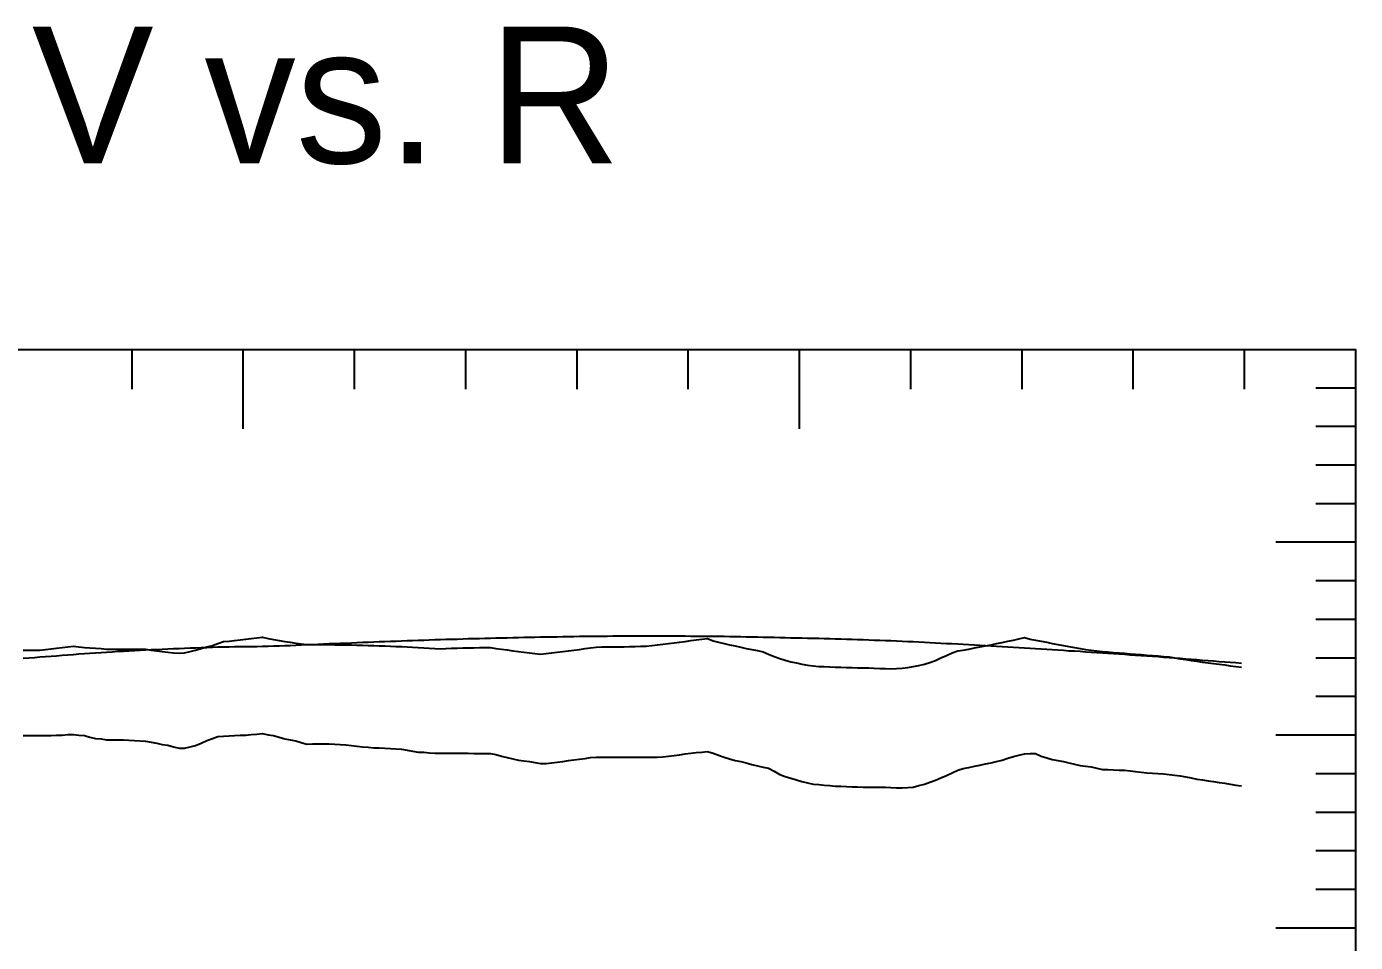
# Model space of a CAD drawing. Extents: x -35 to 191, y -35 to 135.
# Drawn here: x 72.2 to 179.2, y 61 to 134.7 of the extents above; entities that cross this region are included whole.
import ezdxf

# ---------------------------------------------------------------- set-up
doc = ezdxf.new("R2010")
doc.units = 0

msp = doc.modelspace()

# ---------------------------------------------------------------- linework, layer by layer
at = {"color": 0}
for p, q in [((80.64, 108.73), (80.64, 105.53)), ((89.6, 108.73), (89.6, 102.33)), ((98.56, 108.73), (98.56, 105.53)), ((107.52, 108.73), (107.52, 105.53)), ((116.48, 108.73), (116.48, 105.53)), ((125.44, 108.73), (125.44, 105.53)), ((134.4, 108.73), (134.4, 102.33)), ((143.36, 108.73), (143.36, 105.53)), ((152.32, 108.73), (152.32, 105.53)), ((161.28, 108.73), (161.28, 105.53)), ((170.24, 108.73), (170.24, 105.53)), ((179.2, 108.73), (179.2, 102.33)), ((179.2, 105.62), (176, 105.62)), ((179.2, 102.52), (176, 102.52)), ((179.2, 99.41), (176, 99.41)), ((179.2, 96.3), (176, 96.3)), ((179.2, 93.2), (172.8, 93.2)), ((179.2, 90.09), (176, 90.09)), ((179.2, 86.98), (176, 86.98)), ((179.2, 83.88), (176, 83.88)), ((179.2, 80.77), (176, 80.77)), ((179.2, 77.67), (172.8, 77.67)), ((179.2, 74.56), (176, 74.56)), ((179.2, 71.45), (176, 71.45)), ((179.2, 68.35), (176, 68.35)), ((179.2, 65.24), (176, 65.24)), ((179.2, 62.13), (172.8, 62.13))]:
    msp.add_line(p, q, dxfattribs=at)
msp.add_lwpolyline([(0, 0), (0, 108.73), (179.2, 108.73), (179.2, 0)], close=True, dxfattribs=at)
at = {"color": 3}
for points in [[(71.9, 83.86), (72.35, 83.9), (72.8, 83.93), (73.25, 83.97), (73.7, 84.01), (74.14, 84.04), (74.59, 84.07), (75.04, 84.11), (75.49, 84.14), (75.94, 84.17), (76.38, 84.21), (76.83, 84.24), (77.28, 84.27), (77.73, 84.3), (78.18, 84.33), (78.62, 84.36), (79.07, 84.39), (79.52, 84.42), (79.97, 84.44), (80.42, 84.47), (80.86, 84.49), (81.31, 84.52), (81.76, 84.54), (82.21, 84.56), (82.66, 84.58), (83.1, 84.6), (83.55, 84.62), (84, 84.64), (84.45, 84.66), (84.9, 84.68), (85.34, 84.7), (85.79, 84.71), (86.24, 84.73), (86.69, 84.74), (87.14, 84.75), (87.58, 84.77), (88.03, 84.78), (88.48, 84.79), (88.93, 84.8), (89.38, 84.8), (89.82, 84.8), (90.27, 84.81), (90.72, 84.82), (91.17, 84.83), (91.62, 84.84), (92.06, 84.85), (92.51, 84.86), (92.96, 84.88), (93.41, 84.9), (93.86, 84.92), (94.3, 84.94), (94.75, 84.96), (95.2, 84.98), (95.65, 85), (96.1, 85.02), (96.54, 85.04), (96.99, 85.06), (97.44, 85.08), (97.89, 85.09), (98.34, 85.11), (98.78, 85.13), (99.23, 85.15), (99.68, 85.17), (100.13, 85.19), (100.58, 85.2), (101.02, 85.22), (101.47, 85.24), (101.92, 85.25), (102.37, 85.27), (102.82, 85.29), (103.26, 85.3), (103.71, 85.32), (104.16, 85.33), (104.61, 85.35), (105.06, 85.36), (105.5, 85.37), (105.95, 85.39), (106.4, 85.4), (106.85, 85.41), (107.3, 85.43), (107.74, 85.44), (108.19, 85.45), (108.64, 85.46), (109.09, 85.48), (109.54, 85.49), (109.98, 85.5), (110.43, 85.51), (110.88, 85.52), (111.33, 85.53), (111.78, 85.54), (112.22, 85.55), (112.67, 85.56), (113.12, 85.57), (113.57, 85.58), (114.02, 85.59), (114.46, 85.59), (114.91, 85.6), (115.36, 85.61), (115.81, 85.61), (116.26, 85.62), (116.7, 85.63), (117.15, 85.63), (117.6, 85.64), (118.05, 85.64), (118.5, 85.65), (118.94, 85.65), (119.39, 85.66), (119.84, 85.66), (120.29, 85.66), (120.74, 85.66), (121.18, 85.67), (121.63, 85.67), (122.08, 85.67), (122.53, 85.67), (122.98, 85.67), (123.42, 85.67), (123.87, 85.66), (124.32, 85.66), (124.77, 85.66), (125.22, 85.66), (125.66, 85.65), (126.11, 85.65), (126.56, 85.65), (127.01, 85.64), (127.46, 85.64), (127.9, 85.63), (128.35, 85.63), (128.8, 85.62), (129.25, 85.61), (129.7, 85.61), (130.14, 85.6), (130.59, 85.59), (131.04, 85.58), (131.49, 85.57), (131.94, 85.56), (132.38, 85.55), (132.83, 85.54), (133.28, 85.53), (133.73, 85.52), (134.18, 85.51), (134.62, 85.5), (135.07, 85.49), (135.52, 85.48), (135.97, 85.47), (136.42, 85.46), (136.86, 85.45), (137.31, 85.43), (137.76, 85.42), (138.21, 85.41), (138.66, 85.39), (139.1, 85.38), (139.55, 85.36), (140, 85.34), (140.45, 85.33), (140.9, 85.31), (141.34, 85.29), (141.79, 85.28), (142.24, 85.26), (142.69, 85.24), (143.14, 85.22), (143.58, 85.2), (144.03, 85.18), (144.48, 85.15), (144.93, 85.13), (145.38, 85.11), (145.82, 85.09), (146.27, 85.06), (146.72, 85.04), (147.17, 85.02), (147.62, 84.99), (148.06, 84.97), (148.51, 84.94), (148.96, 84.92), (149.41, 84.89), (149.86, 84.87), (150.3, 84.84), (150.75, 84.81), (151.2, 84.79), (151.65, 84.76), (152.1, 84.73), (152.54, 84.7), (152.99, 84.67), (153.44, 84.65), (153.89, 84.62), (154.34, 84.59), (154.78, 84.56), (155.23, 84.53), (155.68, 84.5), (156.13, 84.47), (156.58, 84.45), (157.02, 84.42), (157.47, 84.39), (157.92, 84.36), (158.37, 84.33), (158.82, 84.3), (159.26, 84.27), (159.71, 84.24), (160.16, 84.21), (160.61, 84.18), (161.06, 84.15), (161.5, 84.12), (161.95, 84.09), (162.4, 84.06), (162.85, 84.02), (163.3, 83.99), (163.74, 83.96), (164.19, 83.93), (164.64, 83.89), (165.09, 83.86), (165.54, 83.82), (165.98, 83.79), (166.43, 83.75), (166.88, 83.72), (167.33, 83.68), (167.78, 83.65), (168.22, 83.61), (168.67, 83.58), (169.12, 83.54), (169.57, 83.51), (170.02, 83.47)], [(71.9, 77.64), (72.35, 77.63), (72.8, 77.63), (73.25, 77.63), (73.7, 77.63), (74.14, 77.64), (74.59, 77.66), (75.04, 77.68), (75.49, 77.71), (75.94, 77.73), (76.38, 77.68), (76.83, 77.63), (77.28, 77.52), (77.73, 77.41), (78.18, 77.36), (78.62, 77.3), (79.07, 77.29), (79.52, 77.29), (79.97, 77.28), (80.42, 77.26), (80.86, 77.24), (81.31, 77.21), (81.76, 77.19), (82.21, 77.1), (82.66, 77.02), (83.1, 76.93), (83.55, 76.85), (84, 76.73), (84.45, 76.62), (84.9, 76.62), (85.34, 76.73), (85.79, 76.84), (86.24, 77.03), (86.69, 77.23), (87.14, 77.4), (87.58, 77.56), (88.03, 77.6), (88.48, 77.62), (88.93, 77.64), (89.38, 77.66), (89.82, 77.68), (90.27, 77.72), (90.72, 77.75), (91.17, 77.79), (91.62, 77.7), (92.06, 77.64), (92.51, 77.51), (92.96, 77.38), (93.41, 77.29), (93.86, 77.2), (94.3, 77.07), (94.75, 76.95), (95.2, 76.96), (95.65, 76.96), (96.1, 76.96), (96.54, 76.96), (96.99, 76.94), (97.44, 76.92), (97.89, 76.9), (98.34, 76.84), (98.78, 76.78), (99.23, 76.74), (99.68, 76.7), (100.13, 76.66), (100.58, 76.65), (101.02, 76.63), (101.47, 76.6), (101.92, 76.56), (102.37, 76.53), (102.82, 76.46), (103.26, 76.38), (103.71, 76.31), (104.16, 76.29), (104.61, 76.25), (105.06, 76.22), (105.5, 76.23), (105.95, 76.23), (106.4, 76.23), (106.85, 76.23), (107.3, 76.23), (107.74, 76.21), (108.19, 76.2), (108.64, 76.18), (109.09, 76.18), (109.54, 76.18), (109.98, 76.1), (110.43, 75.99), (110.88, 75.88), (111.33, 75.77), (111.78, 75.66), (112.22, 75.61), (112.67, 75.55), (113.12, 75.46), (113.57, 75.38), (114.02, 75.4), (114.46, 75.44), (114.91, 75.5), (115.36, 75.56), (115.81, 75.62), (116.26, 75.67), (116.7, 75.73), (117.15, 75.79), (117.6, 75.86), (118.05, 75.89), (118.5, 75.89), (118.94, 75.89), (119.39, 75.89), (119.84, 75.89), (120.29, 75.89), (120.74, 75.89), (121.18, 75.89), (121.63, 75.89), (122.08, 75.89), (122.53, 75.89), (122.98, 75.91), (123.42, 75.93), (123.87, 75.98), (124.32, 76.03), (124.77, 76.09), (125.22, 76.16), (125.66, 76.21), (126.11, 76.26), (126.56, 76.3), (127.01, 76.34), (127.46, 76.21), (127.9, 76.06), (128.35, 75.89), (128.8, 75.76), (129.25, 75.64), (129.7, 75.54), (130.14, 75.43), (130.59, 75.31), (131.04, 75.2), (131.49, 75.1), (131.94, 75), (132.38, 74.78), (132.83, 74.5), (133.28, 74.35), (133.73, 74.21), (134.18, 74.07), (134.62, 73.93), (135.07, 73.84), (135.52, 73.73), (135.97, 73.7), (136.42, 73.65), (136.86, 73.61), (137.31, 73.57), (137.76, 73.55), (138.21, 73.54), (138.66, 73.52), (139.1, 73.5), (139.55, 73.48), (140, 73.48), (140.45, 73.48), (140.9, 73.48), (141.34, 73.48), (141.79, 73.46), (142.24, 73.44), (142.69, 73.42), (143.14, 73.46), (143.58, 73.48), (144.03, 73.61), (144.48, 73.72), (144.93, 73.88), (145.38, 74.05), (145.82, 74.24), (146.27, 74.43), (146.72, 74.64), (147.17, 74.86), (147.62, 74.99), (148.06, 75.07), (148.51, 75.16), (148.96, 75.26), (149.41, 75.36), (149.86, 75.45), (150.3, 75.55), (150.75, 75.65), (151.2, 75.81), (151.65, 75.95), (152.1, 76.06), (152.54, 76.17), (152.99, 76.18), (153.44, 76.18), (153.89, 75.97), (154.34, 75.83), (154.78, 75.72), (155.23, 75.63), (155.68, 75.54), (156.13, 75.45), (156.58, 75.34), (157.02, 75.23), (157.47, 75.18), (157.92, 75.11), (158.37, 75), (158.82, 74.9), (159.26, 74.9), (159.71, 74.88), (160.16, 74.86), (160.61, 74.84), (161.06, 74.8), (161.5, 74.74), (161.95, 74.68), (162.4, 74.64), (162.85, 74.6), (163.3, 74.57), (163.74, 74.55), (164.19, 74.51), (164.64, 74.46), (165.09, 74.39), (165.54, 74.31), (165.98, 74.22), (166.43, 74.13), (166.88, 74.06), (167.33, 73.99), (167.78, 73.93), (168.22, 73.86), (168.67, 73.79), (169.12, 73.72), (169.57, 73.64), (170.02, 73.59)]]:
    msp.add_lwpolyline(points, dxfattribs=at)
at = {"color": 4}
msp.add_lwpolyline([(71.9, 84.52), (72.35, 84.51), (72.8, 84.5), (73.25, 84.52), (73.7, 84.57), (74.14, 84.63), (74.59, 84.68), (75.04, 84.73), (75.49, 84.78), (75.94, 84.83), (76.38, 84.77), (76.83, 84.73), (77.28, 84.7), (77.73, 84.67), (78.18, 84.64), (78.62, 84.59), (79.07, 84.59), (79.52, 84.6), (79.97, 84.6), (80.42, 84.6), (80.86, 84.6), (81.31, 84.6), (81.76, 84.6), (82.21, 84.52), (82.66, 84.47), (83.1, 84.41), (83.55, 84.36), (84, 84.31), (84.45, 84.26), (84.9, 84.31), (85.34, 84.41), (85.79, 84.52), (86.24, 84.64), (86.69, 84.77), (87.14, 84.9), (87.58, 85.05), (88.03, 85.2), (88.48, 85.23), (88.93, 85.29), (89.38, 85.34), (89.82, 85.4), (90.27, 85.46), (90.72, 85.51), (91.17, 85.57), (91.62, 85.46), (92.06, 85.38), (92.51, 85.3), (92.96, 85.22), (93.41, 85.15), (93.86, 85.08), (94.3, 85.01), (94.75, 84.98), (95.2, 84.97), (95.65, 84.97), (96.1, 84.96), (96.54, 84.96), (96.99, 84.95), (97.44, 84.94), (97.89, 84.94), (98.34, 84.93), (98.78, 84.92), (99.23, 84.91), (99.68, 84.9), (100.13, 84.88), (100.58, 84.87), (101.02, 84.85), (101.47, 84.83), (101.92, 84.82), (102.37, 84.8), (102.82, 84.77), (103.26, 84.75), (103.71, 84.73), (104.16, 84.7), (104.61, 84.68), (105.06, 84.65), (105.5, 84.63), (105.95, 84.66), (106.4, 84.67), (106.85, 84.68), (107.3, 84.69), (107.74, 84.7), (108.19, 84.71), (108.64, 84.72), (109.09, 84.73), (109.54, 84.74), (109.98, 84.66), (110.43, 84.59), (110.88, 84.53), (111.33, 84.47), (111.78, 84.41), (112.22, 84.35), (112.67, 84.3), (113.12, 84.24), (113.57, 84.19), (114.02, 84.25), (114.46, 84.3), (114.91, 84.35), (115.36, 84.4), (115.81, 84.46), (116.26, 84.52), (116.7, 84.58), (117.15, 84.65), (117.6, 84.7), (118.05, 84.75), (118.5, 84.77), (118.94, 84.77), (119.39, 84.78), (119.84, 84.78), (120.29, 84.79), (120.74, 84.81), (121.18, 84.82), (121.63, 84.83), (122.08, 84.84), (122.53, 84.89), (122.98, 84.95), (123.42, 85), (123.87, 85.06), (124.32, 85.11), (124.77, 85.17), (125.22, 85.22), (125.66, 85.28), (126.11, 85.34), (126.56, 85.4), (127.01, 85.46), (127.46, 85.27), (127.9, 85.16), (128.35, 85.06), (128.8, 84.95), (129.25, 84.85), (129.7, 84.75), (130.14, 84.66), (130.59, 84.57), (131.04, 84.48), (131.49, 84.39), (131.94, 84.18), (132.38, 84.01), (132.83, 83.85), (133.28, 83.71), (133.73, 83.58), (134.18, 83.48), (134.62, 83.39), (135.07, 83.31), (135.52, 83.25), (135.97, 83.21), (136.42, 83.19), (136.86, 83.17), (137.31, 83.15), (137.76, 83.14), (138.21, 83.13), (138.66, 83.12), (139.1, 83.1), (139.55, 83.09), (140, 83.08), (140.45, 83.06), (140.9, 83.05), (141.34, 83.04), (141.79, 83.02), (142.24, 83.03), (142.69, 83.06), (143.14, 83.11), (143.58, 83.19), (144.03, 83.28), (144.48, 83.39), (144.93, 83.52), (145.38, 83.69), (145.82, 83.89), (146.27, 84.09), (146.72, 84.3), (147.17, 84.45), (147.62, 84.52), (148.06, 84.6), (148.51, 84.69), (148.96, 84.77), (149.41, 84.86), (149.86, 84.95), (150.3, 85.04), (150.75, 85.13), (151.2, 85.23), (151.65, 85.33), (152.1, 85.43), (152.54, 85.53), (152.99, 85.41), (153.44, 85.32), (153.89, 85.23), (154.34, 85.15), (154.78, 85.06), (155.23, 84.98), (155.68, 84.89), (156.13, 84.81), (156.58, 84.73), (157.02, 84.65), (157.47, 84.56), (157.92, 84.51), (158.37, 84.45), (158.82, 84.4), (159.26, 84.37), (159.71, 84.33), (160.16, 84.3), (160.61, 84.26), (161.06, 84.23), (161.5, 84.19), (161.95, 84.16), (162.4, 84.12), (162.85, 84.09), (163.3, 84.05), (163.74, 84.01), (164.19, 83.97), (164.64, 83.89), (165.09, 83.82), (165.54, 83.75), (165.98, 83.69), (166.43, 83.62), (166.88, 83.56), (167.33, 83.5), (167.78, 83.44), (168.22, 83.38), (168.67, 83.32), (169.12, 83.26), (169.57, 83.2), (170.02, 83.15)], dxfattribs=at)

# ---------------------------------------------------------------- texts
at = {"color": 0}
msp.add_text('V vs. R', height=11, dxfattribs=at).set_placement((72.6, 123.73))

doc.saveas('drawing.dxf')
